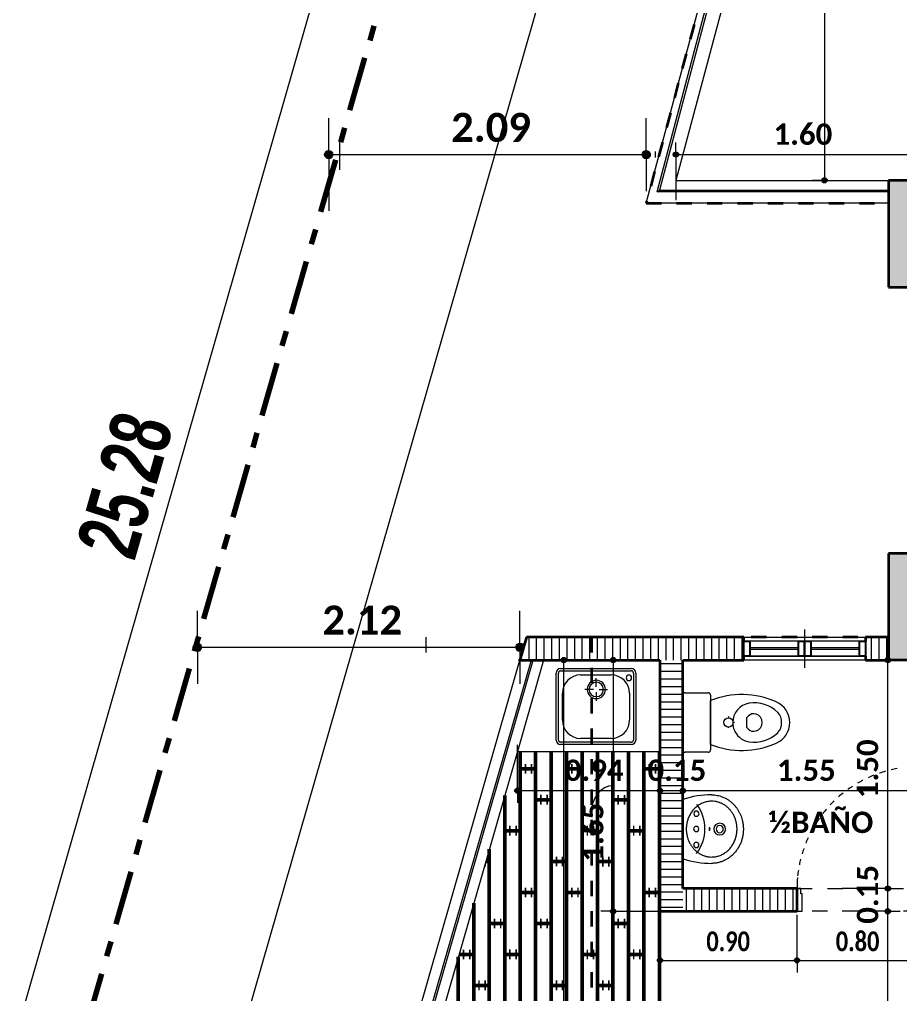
# Model space of a CAD drawing. Header units: metres. Extents: x -144 to 1000, y -717 to 29.
# Drawn here: x 496.97 to 502.76, y -562.62 to -556.22 of the extents above; entities that cross this region are included whole.
import ezdxf

# ---------------------------------------------------------------- set-up
doc = ezdxf.new("R2010")
doc.units = ezdxf.units.M
for name, pattern in [('Basculante', [0.11625, 0.075, -0.04125]), ('Dash Dot 3_16_', [0.595313, 0.357187, -0.119063, 0, -0.119063]), ('Trazo', [0.45, 0.225, -0.225])]:
    doc.linetypes.add(name, pattern=pattern)
doc.layers.get('0').update_dxf_attribs({"color": 1})
for name, color, linetype, lineweight in [('A-ANNO-DIMS', 1, 'Continuous', 9), ('A-DETL', 1, 'Continuous', 9), ('A-DETL-GENF', 1, 'Continuous', 9), ('A-DOOR', 1, 'Continuous', 9), ('A-DOOR-FRAM', 1, 'Continuous', 9), ('A-DOOR-HDLN', 1, 'Trazo', 20), ('A-FLOR', 2, 'Continuous', 9), ('A-FLOR-HRAL', 1, 'Continuous', 9), ('A-FLOR-PATT', 8, 'Continuous', 50), ('A-GLAZ', 1, 'Continuous', 9), ('A-WALL', 4, 'Continuous', 9), ('G-ANNO-TEXT', 2, 'Continuous', 9), ('P-SANR-FIXT', 1, 'Continuous', 9), ('S-COLS', 7, 'Continuous', 9)]:
    doc.layers.add(name, color=color, linetype=linetype, lineweight=lineweight)
doc.layers.add('A-WALL-PATT', color=7, linetype='Continuous', lineweight=35, true_color=0x9c9c9c)
doc.styles.add('Britannic Bold_B_1', font='', dxfattribs={"width": 0.7, "height": 0.4})
doc.styles.add('Calibri_B_1', font='calibrib.ttf', dxfattribs={"height": 0.135})
doc.styles.add('Calibri_B_5', font='calibrib.ttf', dxfattribs={"height": 0.66})
doc.styles.add('Calibri_B_7', font='calibrib.ttf', dxfattribs={"width": 0.8, "height": 0.18})
doc.styles.add('Calibri_B_8', font='calibrib.ttf', dxfattribs={"height": 0.9})
doc.styles.get('Britannic Bold_B_1').set_extended_font_data('Britannic Bold', bold=True)

# ---------------------------------------------------------------- blocks, each defined once
blk = doc.blocks.new('I')
at = {"layer": 'A-ANNO-DIMS', "lineweight": 25, "true_color": 0x0000ff}
h = blk.add_hatch(color=5, dxfattribs=at)
edge = h.paths.add_edge_path()
edge.add_arc((495.2347, -495.4394), 0.025, 0, 360)
h = blk.add_hatch(color=5, dxfattribs=at)
edge = h.paths.add_edge_path()
edge.add_arc((497.3199, -495.4394), 0.025, 0, 360)
at = {"layer": 'A-ANNO-DIMS', "lineweight": 25}
h = blk.add_hatch(color=256, dxfattribs=at)
edge = h.paths.add_edge_path()
edge.add_arc((497.5153, -495.4394), 0.015, 0, 360)
h = blk.add_hatch(color=256, dxfattribs=at)
edge = h.paths.add_edge_path()
edge.add_arc((498.4916, -495.6089), 0.015, 0, 360)
at = {"layer": 'A-ANNO-DIMS', "lineweight": 25, "true_color": 0x0000ff}
h = blk.add_hatch(color=5, dxfattribs=at)
edge = h.paths.add_edge_path()
edge.add_arc((494.3726, -498.6753), 0.025, 0, 360)
h = blk.add_hatch(color=5, dxfattribs=at)
edge = h.paths.add_edge_path()
edge.add_arc((496.4902, -498.6753), 0.025, 0, 360)
at = {"layer": 'A-ANNO-DIMS', "lineweight": 25}
h = blk.add_hatch(color=256, dxfattribs=at)
edge = h.paths.add_edge_path()
edge.add_arc((496.7788, -498.7599), 0.015, 0, 360)
h = blk.add_hatch(color=256, dxfattribs=at)
edge = h.paths.add_edge_path()
edge.add_arc((497.1026, -498.7599), 0.015, 0, 360)
h = blk.add_hatch(color=256, dxfattribs=at)
edge = h.paths.add_edge_path()
edge.add_arc((498.9075, -498.7599), 0.015, 0, 360)
h = blk.add_hatch(color=256, dxfattribs=at)
edge = h.paths.add_edge_path()
edge.add_arc((496.4738, -499.6172), 0.015, 0, 360)
h = blk.add_hatch(color=256, dxfattribs=at)
edge = h.paths.add_edge_path()
edge.add_arc((497.4105, -499.6172), 0.015, 0, 360)
h = blk.add_hatch(color=256, dxfattribs=at)
edge = h.paths.add_edge_path()
edge.add_arc((497.4105, -499.6172), 0.015, 0, 360)
h = blk.add_hatch(color=256, dxfattribs=at)
edge = h.paths.add_edge_path()
edge.add_arc((497.5605, -499.6172), 0.015, 0, 360)
h = blk.add_hatch(color=256, dxfattribs=at)
edge = h.paths.add_edge_path()
edge.add_arc((497.5605, -499.6172), 0.015, 0, 360)
h = blk.add_hatch(color=256, dxfattribs=at)
edge = h.paths.add_edge_path()
edge.add_arc((498.9075, -500.2599), 0.015, 0, 360)
h = blk.add_hatch(color=256, dxfattribs=at)
edge = h.paths.add_edge_path()
edge.add_arc((498.9075, -500.2599), 0.015, 0, 360)
h = blk.add_hatch(color=256, dxfattribs=at)
edge = h.paths.add_edge_path()
edge.add_arc((497.1026, -500.4099), 0.015, 0, 360)
h = blk.add_hatch(color=256, dxfattribs=at)
edge = h.paths.add_edge_path()
edge.add_arc((497.1026, -500.4099), 0.015, 0, 360)
h = blk.add_hatch(color=256, dxfattribs=at)
edge = h.paths.add_edge_path()
edge.add_arc((498.9075, -500.4099), 0.015, 0, 360)
h = blk.add_hatch(color=256, dxfattribs=at)
edge = h.paths.add_edge_path()
edge.add_arc((498.9075, -500.4099), 0.015, 0, 360)
h = blk.add_hatch(color=256, dxfattribs=at)
edge = h.paths.add_edge_path()
edge.add_arc((497.4105, -500.732), 0.015, 0, 360)
h = blk.add_hatch(color=256, dxfattribs=at)
edge = h.paths.add_edge_path()
edge.add_arc((498.3105, -500.732), 0.015, 0, 360)
h = blk.add_hatch(color=256, dxfattribs=at)
edge = h.paths.add_edge_path()
edge.add_arc((498.3105, -500.732), 0.015, 0, 360)
at = {"layer": 'S-COLS', "true_color": 0x5b5b5b}
h = blk.add_hatch(color=251, dxfattribs=at)
h.paths.add_polyline_path([(498.9107, -506.46), (499.4107, -506.46), (499.4107, -505.56), (498.9107, -505.56), (498.9107, -506.3874)])
h.paths.add_polyline_path([(516.7105, -506.46), (517.2105, -506.46), (517.2105, -505.56), (516.7105, -505.56), (516.7105, -506.4599)])
h.paths.add_polyline_path([(506.7607, -506.4599), (507.1107, -506.4599), (507.1107, -505.5599), (506.6107, -505.5599), (506.6107, -506.4599)])
h.paths.add_polyline_path([(499.1855, -498.7599), (499.4106, -498.7599), (499.4106, -498.06), (498.9106, -498.06), (498.9106, -498.7599)])
h.paths.add_polyline_path([(517.2108, -498.7599), (517.2108, -498.06), (516.8108, -498.06), (516.8108, -498.7599), (517.0242, -498.7599)])
h.paths.add_polyline_path([(504.8107, -498.7599), (504.8103, -498.26), (503.1105, -498.26), (503.1105, -496.11), (504.8108, -496.11), (504.8103, -495.61), (502.8105, -495.6101), (502.8106, -498.7599), (504.8103, -498.7599)])
h.paths.add_polyline_path([(513.4108, -498.7599), (513.4106, -495.6099), (512.9108, -495.61), (512.9108, -498.7599), (513.4107, -498.7599)])
h.paths.add_polyline_path([(507.1107, -498.7599), (507.1107, -497.8599), (506.6107, -497.8599), (506.6107, -498.7599), (506.7617, -498.7599)])
h.paths.add_polyline_path([(506.6108, -496.51), (507.1108, -496.51), (507.1108, -495.61), (506.6108, -495.61), (506.6108, -496.11)])
h.paths.add_polyline_path([(499.1855, -496.31), (499.4105, -496.31), (499.4105, -495.6089), (498.9105, -495.61), (498.9105, -496.31)])
h.paths.add_polyline_path([(517.0864, -496.31), (517.2108, -496.31), (517.2108, -495.6089), (516.8108, -495.6089), (516.8108, -496.31), (517.0364, -496.31)])
h.paths.add_polyline_path([(516.7107, -487.61), (517.2107, -487.61), (517.2107, -486.7102), (516.7107, -486.7102), (516.7107, -486.7314)])
h.paths.add_polyline_path([(506.7617, -487.61), (507.1107, -487.61), (507.1107, -486.71), (506.6107, -486.71), (506.6107, -487.61), (506.6857, -487.61)])
h.paths.add_polyline_path([(499.92, -487.01), (500.0107, -487.01), (500.0107, -486.51), (499.1107, -486.51), (499.1107, -487.01), (499.8386, -487.01)])
at = {"layer": 'A-ANNO-DIMS', "color": 5, "true_color": 0x0000ff}
for p, q in [((490.7342, -509.7309), (497.715, -485.4391)), ((495.2347, -495.4394), (495.2347, -495.1994)), ((497.3199, -495.4394), (497.3199, -495.1994)), ((495.2347, -495.4394), (497.3199, -495.4394)), ((495.2347, -495.4394), (495.2347, -495.6794)), ((497.3199, -495.4394), (497.3199, -495.6794)), ((494.3726, -498.6753), (494.3726, -498.4353)), ((496.4902, -498.6753), (496.4902, -498.4353)), ((494.3726, -498.6753), (496.4902, -498.6753)), ((494.3726, -498.6753), (494.3726, -498.9153)), ((496.4902, -498.6753), (496.4902, -498.9153))]:
    blk.add_line(p, q, dxfattribs=at)
at = {"layer": 'A-ANNO-DIMS'}
for p, q in [((498.4916, -492.21), (498.4916, -495.6089)), ((497.5153, -495.4394), (497.5153, -495.3594)), ((497.5153, -495.4394), (499.1105, -495.4394)), ((497.5153, -495.4394), (497.5153, -495.7394)), ((498.4916, -495.6089), (498.4116, -495.6089)), ((498.4916, -495.6089), (498.7916, -495.6089)), ((496.7788, -498.7599), (496.4788, -498.7599)), ((496.7788, -508.97), (496.7788, -498.7599)), ((496.7788, -498.7599), (496.8588, -498.7599)), ((497.1026, -498.7599), (497.0226, -498.7599)), ((497.1026, -498.7599), (497.1026, -500.4099)), ((497.1026, -498.7599), (497.4026, -498.7599)), ((498.9075, -498.7599), (498.6075, -498.7599)), ((498.9075, -500.2599), (498.9075, -498.7599)), ((498.9075, -498.7599), (498.9875, -498.7599)), ((496.4738, -499.6172), (496.4738, -499.3172)), ((497.4105, -499.6172), (497.4105, -499.3172)), ((497.4105, -499.6172), (497.4105, -499.3172)), ((497.5605, -499.6172), (497.5605, -499.3172)), ((497.5605, -499.6172), (497.5605, -499.3172)), ((496.4738, -499.6172), (497.4105, -499.6172)), ((496.4738, -499.6172), (496.4738, -499.6972)), ((497.4105, -499.6172), (497.4105, -499.6972)), ((497.4105, -499.6172), (497.5605, -499.6172)), ((497.4105, -499.6172), (497.4105, -499.6972)), ((497.5605, -499.6172), (497.5605, -499.6972)), ((497.5605, -499.6172), (499.1105, -499.6172)), ((497.5605, -499.6172), (497.5605, -499.6972)), ((498.9075, -500.2599), (498.6075, -500.2599)), ((498.9075, -500.2599), (498.6075, -500.2599)), ((498.9075, -500.4099), (498.9075, -500.2599)), ((498.9075, -500.2599), (498.9875, -500.2599)), ((498.9075, -500.2599), (498.9875, -500.2599)), ((497.1026, -500.4099), (497.0226, -500.4099)), ((497.1026, -500.4099), (497.0226, -500.4099)), ((497.1026, -500.4099), (497.4026, -500.4099)), ((497.1026, -500.4099), (497.1026, -506.46)), ((497.1026, -500.4099), (497.4026, -500.4099)), ((497.4105, -500.732), (497.4105, -500.432)), ((498.3105, -500.732), (498.3105, -500.432)), ((498.3105, -500.732), (498.3105, -500.432)), ((498.9075, -500.4099), (498.6075, -500.4099)), ((498.9075, -500.4099), (498.6075, -500.4099)), ((498.9075, -505.56), (498.9075, -500.4099)), ((498.9075, -500.4099), (498.9875, -500.4099)), ((498.9075, -500.4099), (498.9875, -500.4099)), ((497.4105, -500.732), (498.3105, -500.732)), ((497.4105, -500.732), (497.4105, -500.812)), ((498.3105, -500.732), (498.3105, -500.812)), ((498.3105, -500.732), (499.1105, -500.732)), ((498.3105, -500.732), (498.3105, -500.812))]:
    blk.add_line(p, q, dxfattribs=at)
at = {"layer": 'A-ANNO-DIMS', "color": 5, "lineweight": 25, "true_color": 0x0000ff}
for centre in [(495.2347, -495.4394), (497.3199, -495.4394), (494.3726, -498.6753), (496.4902, -498.6753)]:
    blk.add_circle(centre, 0.025, dxfattribs=at)
at = {"layer": 'A-ANNO-DIMS', "lineweight": 25}
for centre in [(497.5153, -495.4394), (498.4916, -495.6089), (496.7788, -498.7599), (497.1026, -498.7599), (498.9075, -498.7599), (496.4738, -499.6172), (497.4105, -499.6172), (497.4105, -499.6172), (497.5605, -499.6172), (497.5605, -499.6172), (498.9075, -500.2599), (498.9075, -500.2599), (497.1026, -500.4099), (497.1026, -500.4099), (498.9075, -500.4099), (498.9075, -500.4099), (497.4105, -500.732), (498.3105, -500.732), (498.3105, -500.732)]:
    blk.add_circle(centre, 0.015, dxfattribs=at)
at = {"layer": 'A-ANNO-DIMS'}
blk.add_ellipse((497.1026, -499.7699), major_axis=(0, 0.185), ratio=0.784456, start_param=0, end_param=1.570796, dxfattribs=at)
at = {"layer": 'A-DETL', "color": 7, "linetype": 'Dash Dot 3_16_', "lineweight": 70}
blk.add_line((491.1495, -509.8503), (498.1304, -485.5585), dxfattribs=at)
at = {"layer": 'A-DETL', "color": 7, "linetype": 'Basculante', "lineweight": 35}
for p, q in [((498.2038, -492.46), (497.3199, -495.7589)), ((497.3199, -495.7589), (498.9105, -495.7589)), ((498.9105, -495.7589), (498.9105, -496.31)), ((498.9105, -496.31), (499.1105, -496.31)), ((498.9105, -498.06), (498.9105, -498.6099)), ((499.1105, -498.06), (498.9105, -498.06)), ((496.9605, -498.6099), (496.9605, -506.3589)), ((498.9105, -498.6099), (496.9605, -498.6099))]:
    blk.add_line(p, q, dxfattribs=at)
at = {"layer": 'A-DETL', "color": 253, "true_color": 0xb6b6b6}
for p, q in [((495.3047, -495.34), (495.3047, -495.54)), ((497.3822, -495.4589), (497.3822, -495.4189)), ((495.2347, -495.61), (495.2347, -495.81)), ((495.2347, -495.61), (495.2347, -495.81)), ((494.3726, -498.6099), (494.3726, -498.7099)), ((494.3726, -498.6099), (494.3726, -498.7099)), ((495.8726, -498.6099), (495.8726, -498.7099))]:
    blk.add_line(p, q, dxfattribs=at)
at = {"layer": 'A-DETL-GENF', "lineweight": 25}
for p, q in [((497.9605, -498.6349), (498.0005, -498.6349)), ((497.9605, -498.7349), (497.9605, -498.6349)), ((498.0005, -498.6349), (498.0005, -498.7349)), ((498.3205, -498.6349), (498.3605, -498.6349)), ((498.3205, -498.7349), (498.3205, -498.6349)), ((498.3605, -498.6349), (498.3605, -498.7349)), ((498.3605, -498.6349), (498.4005, -498.6349)), ((498.3605, -498.7349), (498.3605, -498.6349)), ((498.4005, -498.6349), (498.4005, -498.7349)), ((498.7205, -498.6349), (498.7605, -498.6349)), ((498.7205, -498.7349), (498.7205, -498.6349)), ((498.7605, -498.6349), (498.7605, -498.7349)), ((498.0005, -498.7349), (497.9605, -498.7349)), ((498.3605, -498.7349), (498.3205, -498.7349)), ((498.4005, -498.7349), (498.3605, -498.7349)), ((498.7605, -498.7349), (498.7205, -498.7349))]:
    blk.add_line(p, q, dxfattribs=at)
at = {"layer": 'A-DETL-GENF'}
for p, q in [((498.3205, -498.6349), (498.0005, -498.6349)), ((498.7205, -498.6349), (498.4005, -498.6349)), ((498.3205, -498.6799), (498.0005, -498.6799)), ((498.3205, -498.6899), (498.0005, -498.6899)), ((498.7205, -498.6799), (498.4005, -498.6799)), ((498.7205, -498.6899), (498.4005, -498.6899)), ((498.3205, -498.7349), (498.0005, -498.7349)), ((498.7205, -498.7349), (498.4005, -498.7349))]:
    blk.add_line(p, q, dxfattribs=at)
at = {"layer": 'A-DETL-GENF', "linetype": 'Basculante'}
for p, q in [((498.3105, -500.4099), (498.3105, -500.2599)), ((498.3105, -500.2599), (499.1105, -500.2599)), ((499.1105, -500.4099), (498.3105, -500.4099))]:
    blk.add_line(p, q, dxfattribs=at)
at = {"layer": 'A-DOOR'}
for start, end in [(105.83157, 108.88574), (100.25822, 103.15108), (100.25822, 103.15108), (117.36602, 120.16222), (111.72829, 114.55488), (122.94407, 125.71217), (133.94059, 136.66048), (128.46716, 131.20973), (139.37018, 142.07048), (144.7622, 147.44619), (150.12331, 152.79443), (155.46046, 158.1223), (160.78086, 163.43707), (166.09186, 168.74617), (174.86021, 180), (171.40092, 174.05706)]:
    blk.add_arc((499.1105, -500.2599), 0.8, start, end, dxfattribs=at)
at = {"layer": 'A-DOOR-FRAM'}
for p, q in [((498.3355, -500.2599), (498.3105, -500.2599)), ((498.3355, -500.2949), (498.3355, -500.2599)), ((498.3455, -500.2949), (498.3355, -500.2949)), ((498.3455, -500.4099), (498.3455, -500.2949)), ((498.3105, -500.4099), (498.3455, -500.4099))]:
    blk.add_line(p, q, dxfattribs=at)
at = {"layer": 'A-DOOR-HDLN'}
blk.add_line((498.3105, -500.4099), (498.3105, -500.2599), dxfattribs=at)
at = {"layer": 'A-FLOR'}
for p, q in [((498.9025, -486.4673), (492.1776, -509.8685)), ((498.9105, -498.6099), (498.9105, -498.06)), ((496.6463, -498.7599), (496.4738, -499.3599)), ((496.4738, -499.3599), (497.4105, -499.3599)), ((497.4105, -500.4099), (497.4105, -506.46))]:
    blk.add_line(p, q, dxfattribs=at)
at = {"layer": 'A-FLOR-HRAL'}
for p, q in [((497.3913, -495.6849), (498.2336, -492.499)), ((498.2429, -492.511), (497.4069, -495.6729)), ((497.3913, -495.6849), (497.4069, -495.6729)), ((498.9105, -495.6849), (497.3913, -495.6849)), ((497.4069, -495.6729), (498.9105, -495.6729)), ((493.596, -509.056), (496.5643, -498.7666)), ((493.6119, -509.044), (496.5758, -498.7699)), ((496.5643, -498.7666), (496.5758, -498.7699))]:
    blk.add_line(p, q, dxfattribs=at)
at = {"layer": 'A-FLOR-PATT', "color": 8, "true_color": 0x808080, "transparency": 33554559}
for p, q in [((496.4923, -499.3599), (496.4923, -508.97)), ((496.5939, -499.3599), (496.5939, -508.97)), ((496.6955, -499.3599), (496.6955, -508.97)), ((496.7971, -499.3599), (496.7971, -508.97)), ((496.8987, -499.3599), (496.8987, -508.97)), ((497.0003, -499.3599), (497.0003, -508.97)), ((497.1019, -499.3599), (497.1019, -508.97)), ((497.2035, -499.3599), (497.2035, -508.97)), ((497.3051, -499.3599), (497.3051, -508.97)), ((497.4067, -499.3599), (497.4067, -508.97)), ((496.4917, -499.4737), (496.5933, -499.4737)), ((496.5227, -499.4537), (496.5311, -499.4537)), ((496.5227, -499.4937), (496.5311, -499.4937)), ((496.5634, -499.4537), (496.5717, -499.4537)), ((496.5634, -499.4937), (496.5717, -499.4937)), ((496.7971, -499.4741), (496.8987, -499.4741)), ((496.8271, -499.4533), (496.8355, -499.4533)), ((496.8271, -499.4941), (496.8355, -499.4941)), ((496.8678, -499.4533), (496.8761, -499.4533)), ((496.8678, -499.4941), (496.8761, -499.4941)), ((497.3045, -499.4737), (497.4061, -499.4737)), ((497.3355, -499.4537), (497.3439, -499.4537)), ((497.3355, -499.4937), (497.3439, -499.4937)), ((497.3762, -499.4537), (497.3845, -499.4537)), ((497.3762, -499.4937), (497.3845, -499.4937)), ((496.3827, -499.6769), (496.3901, -499.6769)), ((496.3907, -499.6491), (496.3907, -508.97)), ((496.5939, -499.6773), (496.6955, -499.6773)), ((496.6239, -499.6565), (496.6323, -499.6565)), ((496.6646, -499.6565), (496.6729, -499.6565)), ((497.1013, -499.6769), (497.2029, -499.6769)), ((497.1323, -499.6569), (497.1407, -499.6569)), ((497.173, -499.6569), (497.1813, -499.6569)), ((497.4067, -499.6773), (497.4105, -499.6773)), ((496.6239, -499.6973), (496.6323, -499.6973)), ((496.6646, -499.6973), (496.6729, -499.6973)), ((497.1323, -499.6969), (497.1407, -499.6969)), ((497.173, -499.6969), (497.1813, -499.6969)), ((496.4207, -499.8597), (496.4291, -499.8597)), ((496.4614, -499.8597), (496.4697, -499.8597)), ((496.9291, -499.8601), (496.9375, -499.8601)), ((496.9698, -499.8601), (496.9781, -499.8601)), ((497.2335, -499.8597), (497.2419, -499.8597)), ((497.2742, -499.8597), (497.2825, -499.8597)), ((496.3907, -499.8805), (496.4923, -499.8805)), ((496.4207, -499.9005), (496.4291, -499.9005)), ((496.4614, -499.9005), (496.4697, -499.9005)), ((496.8981, -499.8801), (496.9997, -499.8801)), ((496.9291, -499.9001), (496.9375, -499.9001)), ((496.9698, -499.9001), (496.9781, -499.9001)), ((497.2035, -499.8805), (497.3051, -499.8805)), ((497.2335, -499.9005), (497.2419, -499.9005)), ((497.2742, -499.9005), (497.2825, -499.9005)), ((496.2891, -500.0027), (496.2891, -508.97)), ((496.7259, -500.0633), (496.7343, -500.0633)), ((496.7666, -500.0633), (496.7749, -500.0633)), ((497.0303, -500.0629), (497.0387, -500.0629)), ((497.071, -500.0629), (497.0793, -500.0629)), ((496.2601, -500.1037), (496.2665, -500.1037)), ((496.2658, -500.0837), (496.2891, -500.0837)), ((496.6949, -500.0833), (496.7965, -500.0833)), ((496.7259, -500.1033), (496.7343, -500.1033)), ((496.7666, -500.1033), (496.7749, -500.1033)), ((497.0003, -500.0837), (497.1019, -500.0837)), ((497.0303, -500.1037), (497.0387, -500.1037)), ((497.071, -500.1037), (497.0793, -500.1037)), ((496.4917, -500.2865), (496.5933, -500.2865)), ((496.5227, -500.2665), (496.5311, -500.2665)), ((496.5227, -500.3065), (496.5311, -500.3065)), ((496.5634, -500.2665), (496.5717, -500.2665)), ((496.5634, -500.3065), (496.5717, -500.3065)), ((496.7971, -500.2869), (496.8987, -500.2869)), ((496.8271, -500.2661), (496.8355, -500.2661)), ((496.8271, -500.3069), (496.8355, -500.3069)), ((496.8678, -500.2661), (496.8761, -500.2661)), ((496.8678, -500.3069), (496.8761, -500.3069)), ((497.3045, -500.2865), (497.4061, -500.2865)), ((497.3355, -500.2665), (497.3439, -500.2665)), ((497.3355, -500.3065), (497.3439, -500.3065)), ((497.3762, -500.2665), (497.3845, -500.2665)), ((497.3762, -500.3065), (497.3845, -500.3065)), ((496.1875, -500.3562), (496.1875, -508.97)), ((496.2885, -500.4897), (496.3901, -500.4897)), ((496.3195, -500.4697), (496.3279, -500.4697)), ((496.3195, -500.5097), (496.3279, -500.5097)), ((496.3602, -500.4697), (496.3685, -500.4697)), ((496.3602, -500.5097), (496.3685, -500.5097)), ((496.5939, -500.4901), (496.6955, -500.4901)), ((496.6239, -500.4693), (496.6323, -500.4693)), ((496.6239, -500.5101), (496.6323, -500.5101)), ((496.6646, -500.4693), (496.6729, -500.4693)), ((496.6646, -500.5101), (496.6729, -500.5101)), ((497.1013, -500.4897), (497.2029, -500.4897)), ((497.1323, -500.4697), (497.1407, -500.4697)), ((497.1323, -500.5097), (497.1407, -500.5097)), ((497.173, -500.4697), (497.1813, -500.4697)), ((497.173, -500.5097), (497.1813, -500.5097)), ((497.4067, -500.4901), (497.4105, -500.4901)), ((496.0859, -500.7098), (496.0859, -508.97)), ((496.0908, -500.6929), (496.1869, -500.6929)), ((496.1163, -500.6729), (496.1247, -500.6729)), ((496.157, -500.6729), (496.1653, -500.6729)), ((496.3907, -500.6933), (496.4923, -500.6933)), ((496.4207, -500.6725), (496.4291, -500.6725)), ((496.4614, -500.6725), (496.4697, -500.6725)), ((496.8981, -500.6929), (496.9997, -500.6929)), ((496.9291, -500.6729), (496.9375, -500.6729)), ((496.9698, -500.6729), (496.9781, -500.6729)), ((497.2035, -500.6933), (497.3051, -500.6933)), ((497.2335, -500.6725), (497.2419, -500.6725)), ((497.2742, -500.6725), (497.2825, -500.6725)), ((496.1163, -500.7129), (496.1247, -500.7129)), ((496.157, -500.7129), (496.1653, -500.7129)), ((496.4207, -500.7133), (496.4291, -500.7133)), ((496.4614, -500.7133), (496.4697, -500.7133)), ((496.9291, -500.7129), (496.9375, -500.7129)), ((496.9698, -500.7129), (496.9781, -500.7129)), ((497.2335, -500.7133), (497.2419, -500.7133)), ((497.2742, -500.7133), (497.2825, -500.7133)), ((496.1875, -500.8965), (496.2891, -500.8965)), ((496.2175, -500.8757), (496.2259, -500.8757)), ((496.2582, -500.8757), (496.2665, -500.8757)), ((496.6949, -500.8961), (496.7965, -500.8961)), ((496.7259, -500.8761), (496.7343, -500.8761)), ((496.7666, -500.8761), (496.7749, -500.8761)), ((497.0003, -500.8965), (497.1019, -500.8965)), ((497.0303, -500.8757), (497.0387, -500.8757)), ((497.071, -500.8757), (497.0793, -500.8757)), ((496.2175, -500.9165), (496.2259, -500.9165)), ((496.2582, -500.9165), (496.2665, -500.9165)), ((496.7259, -500.9161), (496.7343, -500.9161)), ((496.7666, -500.9161), (496.7749, -500.9161)), ((497.0303, -500.9165), (497.0387, -500.9165)), ((497.071, -500.9165), (497.0793, -500.9165))]:
    blk.add_line(p, q, dxfattribs=at)
at = {"layer": 'A-GLAZ'}
for p, q in [((498.3605, -498.5599), (498.3605, -498.8099)), ((497.9605, -498.7349), (497.9605, -498.6349)), ((498.3605, -498.6349), (497.9605, -498.6349)), ((498.3605, -498.7349), (498.3605, -498.6349)), ((498.3605, -498.7349), (498.3605, -498.6349)), ((498.7605, -498.6349), (498.3605, -498.6349)), ((498.7605, -498.7349), (498.7605, -498.6349)), ((497.9605, -498.7349), (498.3605, -498.7349)), ((498.3605, -498.7349), (498.7605, -498.7349))]:
    blk.add_line(p, q, dxfattribs=at)
at = {"layer": 'A-WALL'}
for p, q in [((497.3199, -495.7589), (498.2038, -492.46)), ((498.3189, -492.61), (497.5153, -495.6089)), ((497.5153, -495.6089), (498.9105, -495.6089)), ((498.9105, -495.7589), (497.3199, -495.7589)), ((497.9605, -498.6099), (498.7605, -498.6099)), ((493.2979, -509.8685), (496.4902, -498.7599)), ((498.7605, -498.7599), (497.9605, -498.7599)), ((496.4738, -499.3599), (493.7121, -508.97))]:
    blk.add_line(p, q, dxfattribs=at)
at = {"layer": 'A-WALL', "lineweight": 35}
for p, q in [((496.5333, -498.6099), (496.4902, -498.7599)), ((497.9605, -498.6099), (496.5333, -498.6099)), ((497.9605, -498.6349), (497.9605, -498.6099)), ((498.9105, -498.6099), (498.7605, -498.6099)), ((498.7605, -498.6099), (498.7605, -498.6349)), ((498.9105, -498.7599), (498.9105, -498.6099)), ((496.4902, -498.7599), (497.4105, -498.7599)), ((497.4105, -498.7599), (497.4105, -500.4099)), ((497.5605, -500.2599), (497.5605, -498.7599)), ((497.5605, -498.7599), (497.9605, -498.7599)), ((497.9605, -498.7599), (497.9605, -498.7349)), ((498.7605, -498.7349), (498.7605, -498.7599)), ((498.7605, -498.7599), (498.9105, -498.7599)), ((498.3105, -500.2599), (497.5605, -500.2599)), ((498.3105, -500.4099), (498.3105, -500.2599)), ((497.4105, -500.4099), (498.3105, -500.4099))]:
    blk.add_line(p, q, dxfattribs=at)
at = {"layer": 'A-WALL-PATT', "color": 8, "lineweight": 5, "true_color": 0x727272}
for p, q in [((496.5503, -498.7599), (496.5503, -498.6099)), ((496.6003, -498.7599), (496.6003, -498.6099)), ((496.6503, -498.7599), (496.6503, -498.6099)), ((496.7003, -498.7599), (496.7003, -498.6099)), ((496.7503, -498.7599), (496.7503, -498.6099)), ((496.8003, -498.7599), (496.8003, -498.6099)), ((496.8503, -498.7599), (496.8503, -498.6099)), ((496.9003, -498.7599), (496.9003, -498.6099)), ((496.9503, -498.7599), (496.9503, -498.6099)), ((497.0003, -498.7599), (497.0003, -498.6099)), ((497.0503, -498.7599), (497.0503, -498.6099)), ((497.1003, -498.7599), (497.1003, -498.6099)), ((497.1503, -498.7599), (497.1503, -498.6099)), ((497.2003, -498.7599), (497.2003, -498.6099)), ((497.2503, -498.7599), (497.2503, -498.6099)), ((497.3003, -498.7599), (497.3003, -498.6099)), ((497.3503, -498.7599), (497.3503, -498.6099)), ((497.4003, -498.7599), (497.4003, -498.6099)), ((497.4503, -498.7599), (497.4503, -498.6099)), ((497.5003, -498.7599), (497.5003, -498.6099)), ((497.5503, -498.7599), (497.5503, -498.6099)), ((497.6003, -498.7599), (497.6003, -498.6099)), ((497.6503, -498.7599), (497.6503, -498.6099)), ((497.7003, -498.7599), (497.7003, -498.6099)), ((497.7503, -498.7599), (497.7503, -498.6099)), ((497.8003, -498.7599), (497.8003, -498.6099)), ((497.8503, -498.7599), (497.8503, -498.6099)), ((497.9003, -498.7599), (497.9003, -498.6099)), ((497.9503, -498.7599), (497.9503, -498.6099)), ((498.8003, -498.7599), (498.8003, -498.6099)), ((498.8503, -498.7599), (498.8503, -498.6099)), ((498.9003, -498.7599), (498.9003, -498.6099)), ((496.5003, -498.7599), (496.5003, -498.7247)), ((497.5605, -498.7851), (497.4105, -498.7851)), ((497.5605, -498.8351), (497.4105, -498.8351)), ((497.5605, -498.8851), (497.4105, -498.8851)), ((497.5605, -498.9351), (497.4105, -498.9351)), ((497.5605, -498.9851), (497.4105, -498.9851)), ((497.5605, -499.0351), (497.4105, -499.0351)), ((497.5605, -499.0851), (497.4105, -499.0851)), ((497.5605, -499.1351), (497.4105, -499.1351)), ((497.5605, -499.1851), (497.4105, -499.1851)), ((497.5605, -499.2351), (497.4105, -499.2351)), ((497.5605, -499.2851), (497.4105, -499.2851)), ((497.5605, -499.3351), (497.4105, -499.3351)), ((497.5605, -499.3851), (497.4105, -499.3851)), ((497.5605, -499.4351), (497.4105, -499.4351)), ((497.5605, -499.4851), (497.4105, -499.4851)), ((497.5605, -499.5351), (497.4105, -499.5351)), ((497.5605, -499.5851), (497.4105, -499.5851)), ((497.5605, -499.6351), (497.4105, -499.6351)), ((497.5605, -499.6851), (497.4105, -499.6851)), ((497.5605, -499.7351), (497.4105, -499.7351)), ((497.5605, -499.7851), (497.4105, -499.7851)), ((497.5605, -499.8351), (497.4105, -499.8351)), ((497.5605, -499.8851), (497.4105, -499.8851)), ((497.5605, -499.9351), (497.4105, -499.9351)), ((497.5605, -499.9851), (497.4105, -499.9851)), ((497.5605, -500.0351), (497.4105, -500.0351)), ((497.5605, -500.0851), (497.4105, -500.0851)), ((497.5605, -500.1351), (497.4105, -500.1351)), ((497.5605, -500.1851), (497.4105, -500.1851)), ((497.5605, -500.2351), (497.4105, -500.2351)), ((497.5853, -500.4099), (497.5853, -500.2599)), ((497.6353, -500.4099), (497.6353, -500.2599)), ((497.6853, -500.4099), (497.6853, -500.2599)), ((497.7353, -500.4099), (497.7353, -500.2599)), ((497.7853, -500.4099), (497.7853, -500.2599)), ((497.8353, -500.4099), (497.8353, -500.2599)), ((497.8853, -500.4099), (497.8853, -500.2599)), ((497.9353, -500.4099), (497.9353, -500.2599)), ((497.9853, -500.4099), (497.9853, -500.2599)), ((498.0353, -500.4099), (498.0353, -500.2599)), ((498.0853, -500.4099), (498.0853, -500.2599)), ((498.1353, -500.4099), (498.1353, -500.2599)), ((498.1853, -500.4099), (498.1853, -500.2599)), ((498.2353, -500.4099), (498.2353, -500.2599)), ((498.2853, -500.4099), (498.2853, -500.2599)), ((497.5605, -500.2851), (497.4105, -500.2851)), ((497.5605, -500.3351), (497.4105, -500.3351)), ((497.5605, -500.3851), (497.4105, -500.3851))]:
    blk.add_line(p, q, dxfattribs=at)
at = {"layer": 'P-SANR-FIXT'}
for p, q in [((496.728, -499.2847), (496.728, -498.8447)), ((496.743, -499.2847), (496.743, -498.8447)), ((496.758, -498.8147), (497.2213, -498.8147)), ((496.758, -498.8297), (497.2213, -498.8297)), ((497.2363, -498.8447), (497.2363, -499.2847)), ((497.2513, -498.8447), (497.2513, -499.2847)), ((496.8892, -498.8575), (497.0902, -498.8575)), ((496.9922, -498.9346), (496.9922, -498.8781)), ((496.7692, -499.1543), (496.7692, -498.9775)), ((496.9742, -498.9526), (496.9178, -498.9526)), ((496.9922, -498.9707), (496.9922, -499.0271)), ((497.0103, -498.9526), (497.0667, -498.9526)), ((497.2102, -498.9775), (497.2102, -499.1543)), ((497.5755, -498.9745), (497.7278, -498.9745)), ((497.7428, -498.9895), (497.7428, -499.1699)), ((497.7428, -499.3139), (497.7428, -499.0259)), ((497.7428, -499.1699), (497.7428, -499.3503)), ((497.8255, -499.1699), (497.8305, -499.1699)), ((497.8605, -499.1299), (497.8605, -499.1399)), ((497.9005, -499.1699), (497.8905, -499.1699)), ((497.9911, -499.1268), (497.9788, -499.1391)), ((497.9788, -499.1391), (497.9788, -499.2007)), ((497.8605, -499.2049), (497.8605, -499.1999)), ((497.9788, -499.2007), (497.9911, -499.213)), ((497.2213, -499.2997), (496.758, -499.2997)), ((497.0902, -499.2743), (496.8892, -499.2743)), ((497.2213, -499.3147), (496.758, -499.3147)), ((497.7278, -499.3653), (497.5755, -499.3653))]:
    blk.add_line(p, q, dxfattribs=at)
blk.add_circle((497.8605, -499.1699), 0.03, dxfattribs=at)
for centre, radius, start, end in [((496.758, -498.8447), 0.03, 90, 180), ((496.758, -498.8447), 0.015, 90, 180), ((497.2213, -498.8447), 0.03, 0, 90), ((497.2213, -498.8447), 0.015, 0, 90), ((496.8892, -498.9775), 0.12, 90, 180), ((496.9922, -498.9526), 0.0599, 0, 180), ((496.9922, -498.9526), 0.0474, 0, 180), ((497.0902, -498.9775), 0.12, 0, 90), ((497.2064, -498.8764), 0.0181, 0, 180), ((497.2064, -498.8764), 0.0181, 180, 0), ((496.9922, -498.9526), 0.0599, 180, 0), ((496.9922, -498.9526), 0.0474, 180, 0), ((497.5755, -498.9895), 0.015, 90, 180), ((497.7278, -498.9895), 0.015, 0, 90), ((497.9487, -499.545), 0.5584, 66.20311, 111.64089), ((498.0164, -499.1699), 0.1282, 99.09392, 180.00153), ((498.0309, -499.2604), 0.2199, 45.60264, 99.09392), ((498.1135, -499.1713), 0.15, 0.53114, 66.20311), ((498.1277, -499.1616), 0.0816, 354.16452, 45.60264), ((496.8892, -499.1543), 0.12, 180, 270), ((497.0902, -499.1543), 0.12, 270, 0), ((498.0164, -499.1699), 0.1282, 179.99847, 227.55472), ((498.0265, -499.1622), 0.05, 72.81354, 135), ((498.0241, -499.1699), 0.0581, 287.18295, 72.81354), ((498.1135, -499.1685), 0.15, 293.79689, 359.46886), ((498.1277, -499.1782), 0.0816, 314.39736, 5.83548), ((498.0265, -499.1777), 0.05, 225, 287.18295), ((498.0309, -499.0794), 0.2199, 260.90608, 314.39736), ((496.758, -499.2847), 0.03, 180, 270), ((496.758, -499.2847), 0.015, 180, 270), ((497.2213, -499.2847), 0.015, 270, 0), ((497.2213, -499.2847), 0.03, 270, 0), ((498.0164, -499.1699), 0.1282, 227.55472, 260.90608), ((497.5755, -499.3503), 0.015, 180, 270), ((497.7278, -499.3503), 0.015, 270, 0), ((497.9487, -498.7949), 0.5584, 248.35911, 293.79689), ((497.7502, -500.2591), 0.6142, 90.01714, 107.98286), ((497.65, -499.7686), 0.017, 90, 270), ((497.65, -499.7686), 0.017, 270, 90), ((497.439, -499.8684), 0.2666, 322.67697, 36.91211), ((497.6485, -499.8691), 0.0168, 0, 180), ((497.6485, -499.8691), 0.0168, 180, 0), ((497.8029, -499.8699), 0.0386, 90, 270), ((497.8029, -499.8699), 0.0235, 90, 270), ((497.8029, -499.8699), 0.0386, 270, 90), ((497.8029, -499.8699), 0.0235, 270, 90), ((497.649, -499.9742), 0.017, 90, 270), ((497.649, -499.9742), 0.017, 270, 90), ((497.7502, -499.4807), 0.6142, 252.01714, 269.98286)]:
    blk.add_arc(centre, radius, start, end, dxfattribs=at)
for major_axis in [(0, -0.00908), (0, 0.00908)]:
    blk.add_ellipse((497.7367, -499.8694), major_axis=major_axis, ratio=0.332108, start_param=3.141593, end_param=6.283185, dxfattribs=at)
for points, knots in [([(497.75, -499.6866), (497.7414, -499.6866), (497.7288, -499.6877), (497.7125, -499.6911), (497.7004, -499.6947), (497.6885, -499.6993), (497.6769, -499.7049), (497.6659, -499.7114), (497.6552, -499.7189), (497.6451, -499.7272), (497.6357, -499.7362), (497.6268, -499.7462), (497.6186, -499.7568), (497.6113, -499.7679), (497.6047, -499.7797), (497.5989, -499.7921), (497.5943, -499.804), (497.5908, -499.8153), (497.5881, -499.826), (497.5859, -499.8369), (497.5844, -499.8478), (497.5835, -499.8588), (497.5832, -499.8699), (497.5835, -499.881), (497.5844, -499.892), (497.5859, -499.9029), (497.5881, -499.9138), (497.5908, -499.9245), (497.594, -499.935), (497.5979, -499.9451), (497.6023, -499.9552), (497.6073, -499.9649), (497.6127, -499.9741), (497.6187, -499.983), (497.6252, -499.9915), (497.6321, -499.9997), (497.6394, -500.0072), (497.6471, -500.0143), (497.6552, -500.0209), (497.6638, -500.0269), (497.6725, -500.0323), (497.6815, -500.0372), (497.6908, -500.0414), (497.7004, -500.0451), (497.7101, -500.048), (497.7198, -500.0503), (497.733, -500.0525), (497.7431, -500.0532), (497.75, -500.0532)], [-1, -1, -1, -1, -0.951923, -0.927885, -0.903846, -0.879808, -0.855769, -0.831731, -0.807692, -0.783654, -0.759615, -0.735577, -0.711538, -0.6875, -0.663462, -0.639423, -0.615385, -0.596154, -0.576923, -0.557692, -0.538462, -0.519231, -0.5, -0.480769, -0.461538, -0.442308, -0.423077, -0.403846, -0.384615, -0.365385, -0.346154, -0.326923, -0.307692, -0.288462, -0.269231, -0.25, -0.230769, -0.211538, -0.192308, -0.173077, -0.153846, -0.134615, -0.115385, -0.096154, -0.076923, -0.057692, -0.038462, 0, 0, 0, 0]), ([(497.75, -499.6449), (497.756, -499.6449), (497.7681, -499.6455), (497.7857, -499.648), (497.803, -499.652), (497.8201, -499.6577), (497.8366, -499.665), (497.8523, -499.6736), (497.8674, -499.6837), (497.8815, -499.695), (497.8946, -499.7076), (497.9068, -499.7214), (497.9177, -499.7359), (497.9275, -499.7516), (497.936, -499.768), (497.9431, -499.7849), (497.948, -499.7997), (497.9513, -499.8116), (497.9536, -499.8216), (497.9556, -499.8328), (497.9571, -499.8451), (497.9581, -499.8576), (497.9584, -499.8699), (497.9581, -499.8823), (497.9571, -499.8947), (497.9556, -499.907), (497.9534, -499.9192), (497.9505, -499.9312), (497.9471, -499.9431), (497.943, -499.9548), (497.9384, -499.9662), (497.9332, -499.9773), (497.9274, -499.9882), (497.921, -499.9987), (497.9141, -500.0087), (497.9067, -500.0184), (497.8987, -500.0276), (497.8903, -500.0365), (497.8814, -500.0447), (497.8722, -500.0523), (497.8624, -500.0595), (497.8522, -500.0661), (497.8418, -500.072), (497.8311, -500.0773), (497.82, -500.0819), (497.8087, -500.0859), (497.7972, -500.0892), (497.7857, -500.0917), (497.77, -500.0941), (497.7581, -500.0949), (497.75, -500.0949)], [-1, -1, -1, -1, -0.973214, -0.946429, -0.919643, -0.892857, -0.866071, -0.839286, -0.8125, -0.785714, -0.758929, -0.732143, -0.705357, -0.678571, -0.651786, -0.625, -0.598214, -0.584821, -0.571429, -0.553571, -0.535714, -0.517857, -0.5, -0.482143, -0.464286, -0.446429, -0.428571, -0.410714, -0.392857, -0.375, -0.357143, -0.339286, -0.321429, -0.303571, -0.285714, -0.267857, -0.25, -0.232143, -0.214286, -0.196429, -0.178571, -0.160714, -0.142857, -0.125, -0.107143, -0.089286, -0.071429, -0.053571, -0.035714, 0, 0, 0, 0]), ([(497.75, -500.0532), (497.7585, -500.0532), (497.7711, -500.0522), (497.7875, -500.0487), (497.7995, -500.0451), (497.8115, -500.0405), (497.8231, -500.0349), (497.8341, -500.0284), (497.8447, -500.0209), (497.8549, -500.0126), (497.8643, -500.0036), (497.8731, -499.9937), (497.8813, -499.983), (497.8887, -499.9719), (497.8953, -499.9601), (497.9011, -499.9477), (497.9056, -499.9358), (497.9092, -499.9245), (497.9119, -499.9138), (497.914, -499.9029), (497.9155, -499.892), (497.9164, -499.881), (497.9167, -499.8699), (497.9164, -499.8588), (497.9155, -499.8478), (497.914, -499.8369), (497.9119, -499.826), (497.9092, -499.8153), (497.9059, -499.8049), (497.9021, -499.7947), (497.8976, -499.7847), (497.8927, -499.775), (497.8872, -499.7657), (497.8813, -499.7568), (497.8748, -499.7483), (497.8679, -499.7402), (497.8606, -499.7326), (497.8529, -499.7255), (497.8447, -499.7189), (497.8362, -499.7129), (497.8275, -499.7075), (497.8185, -499.7027), (497.8091, -499.6984), (497.7995, -499.6948), (497.7899, -499.6918), (497.7801, -499.6895), (497.7669, -499.6873), (497.7568, -499.6866), (497.75, -499.6866)], [-1, -1, -1, -1, -0.951923, -0.927885, -0.903846, -0.879808, -0.855769, -0.831731, -0.807692, -0.783654, -0.759615, -0.735577, -0.711538, -0.6875, -0.663462, -0.639423, -0.615385, -0.596154, -0.576923, -0.557692, -0.538462, -0.519231, -0.5, -0.480769, -0.461538, -0.442308, -0.423077, -0.403846, -0.384615, -0.365385, -0.346154, -0.326923, -0.307692, -0.288462, -0.269231, -0.25, -0.230769, -0.211538, -0.192308, -0.173077, -0.153846, -0.134615, -0.115385, -0.096154, -0.076923, -0.057692, -0.038462, 0, 0, 0, 0])]:
    blk.add_open_spline(points, degree=3, knots=knots, dxfattribs=at)
at = {"layer": 'S-COLS', "lineweight": 35}
for p, q in [((499.4105, -495.6089), (498.9105, -495.6089)), ((498.9105, -495.6089), (498.9105, -496.31)), ((498.9105, -496.31), (499.4105, -496.31)), ((499.4106, -498.06), (498.9106, -498.06)), ((498.9106, -498.06), (498.9106, -498.7599)), ((499.4106, -498.7599), (498.9106, -498.7599))]:
    blk.add_line(p, q, dxfattribs=at)
at = {"layer": 'A-ANNO-DIMS', "color": 5, "true_color": 0x0000ff, "char_height": 0.19, "width": 0.572076, "attachment_point": 1, "line_spacing_factor": 1.158048, "style": 'Calibri_B_8'}
for s, insert in [('2.09', (496.0389, -495.166)), ('2.12', (495.193, -498.402))]:
    blk.add_mtext(s, dxfattribs=dict(at, insert=insert))
at = {"layer": 'A-ANNO-DIMS', "attachment_point": 1, "line_spacing_factor": 1.158048}
for s, insert, char_height, width, style in [('1.60', (498.1562, -495.2353), 0.14, 0.376134, 'Calibri_B_5'), ('0.94', (496.7855, -499.4131), 0.14, 0.376134, 'Calibri_B_5'), ('0.15', (497.3288, -499.4131), 0.14, 0.376134, 'Calibri_B_5'), ('1.55', (498.1788, -499.4131), 0.14, 0.376134, 'Calibri_B_5'), ('0.90', (497.715, -500.5418), 0.13, 0.349267, 'Calibri_B_7'), ('0.80', (498.565, -500.5418), 0.13, 0.349267, 'Calibri_B_7')]:
    blk.add_mtext(s, dxfattribs=dict(at, insert=insert, char_height=char_height, width=width, style=style))
at = {"layer": 'A-ANNO-DIMS', "color": 5, "true_color": 0x0000ff, "insert": (493.5733, -498.0049), "char_height": 0.4, "width": 1.400284, "attachment_point": 1, "rotation": 73.96667, "line_spacing_factor": 1.000203, "style": 'Britannic Bold_B_1'}
blk.add_mtext('25.28', dxfattribs=at)
at = {"layer": 'A-ANNO-DIMS', "char_height": 0.14, "width": 0.376134, "attachment_point": 1, "rotation": 90, "line_spacing_factor": 1.158048, "style": 'Calibri_B_5'}
for s, insert in [('1.50', (498.7035, -499.6666)), ('1.65', (496.8986, -500.0833)), ('0.15', (498.7035, -500.4916))]:
    blk.add_mtext(s, dxfattribs=dict(at, insert=insert))
at = {"layer": 'G-ANNO-TEXT', "style": 'Calibri_B_1'}
blk.add_text('½BAÑO', height=0.14, dxfattribs=at).set_placement((498.1223, -499.8954))

msp = doc.modelspace()

# ---------------------------------------------------------------- block references
at = {"color": 3}
msp.add_blockref('I', (3.7693, -61.665), dxfattribs=at)

doc.saveas('drawing.dxf')
